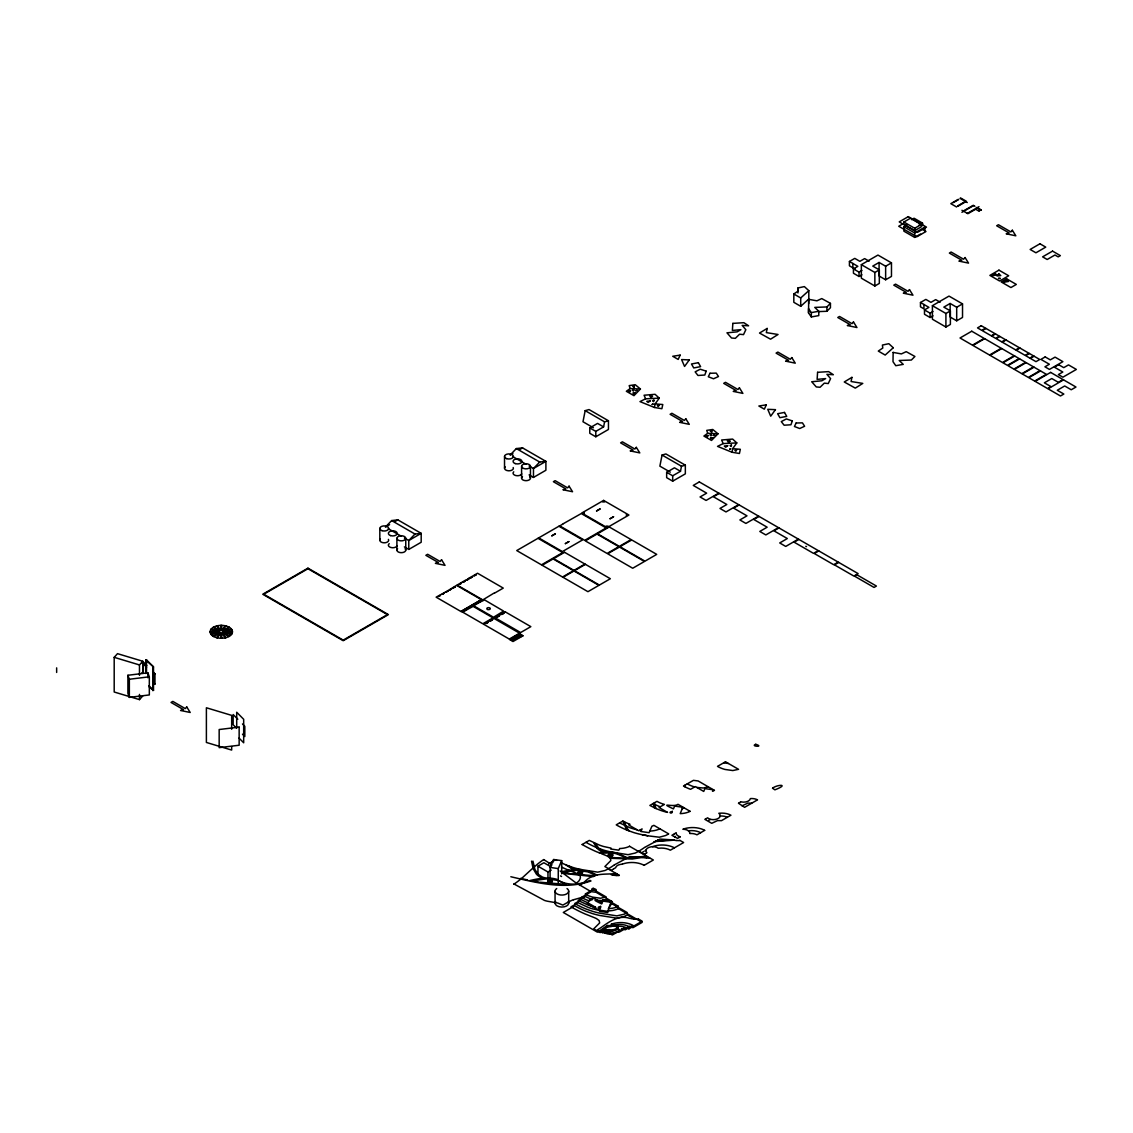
<?xml version="1.0" encoding="UTF-8"?>
<svg xmlns="http://www.w3.org/2000/svg" width="1133" height="1133" viewBox="0 0 1133 1133"><rect width="100%" height="100%" fill="white"/><g stroke="black" fill="none" stroke-linecap="round" stroke-linejoin="round"><path stroke-width="1.5" d="M830.447 303.375L826.892 306.944L814.769 307.397L818.777 311.263L818.777 315.611L811.327 316.943L808.537 312.935L808.693 299.324L816.935 300.812L821.765 298.574L830.447 303.375L830.447 307.709L826.892 311.278L818.238 311.603M655.086 403.914L662.791 404.523L661.87 408.716L654.477 407.483L655.086 403.914L659.264 398.15L655.086 394.312L644.068 395.233L645.64 398.802L659.264 398.15M732.64 448.682L740.331 449.291L739.424 453.483L732.031 452.251L732.64 448.682L736.804 442.918L732.64 439.08L721.622 440.001L723.18 443.584L736.804 442.918M608.449 420.768L604.597 421.858L603.592 426.886L597.573 423.402L589.769 427.906L589.769 433.288L595.802 436.771L608.449 429.464L608.449 420.768L589.033 409.565L585.18 410.642L582.985 421.745L593.395 427.764M685.338 465.167L681.485 466.244L680.494 471.286L674.461 467.802L666.657 472.305L666.657 477.673L672.69 481.157L685.338 473.863L685.338 465.167L665.921 453.951L662.069 455.041L659.873 466.145L670.283 472.149M550.086 882.31L550.086 867.411L553.513 859.465L561.699 860.641L561.699 873.883M558.257 883.485L558.257 868.586L561.699 860.641M216.601 637.681L220.071 632.851L213.67 636.548M225.155 625.756L221.7 630.585L221.7 625.359M217.38 637.865L220.85 633.035L220.85 638.261M225.934 625.94L222.479 630.769L228.88 627.073M142.786 695.931L139.472 699.613L114.192 692.008L114.192 657.338L117.506 653.656L142.786 661.261L142.786 673.399M139.472 675.339L139.472 664.944L142.786 661.261M404.396 546.899L408.772 549.42L421.193 542.254L421.193 533.346L397.853 519.877L391.65 520.571L385.432 527.057L389.582 524.664M404.396 537.991L408.772 540.526L421.193 533.346L414.975 534.04L408.772 540.526L408.772 549.42M529.097 474.897L533.473 477.432L545.894 470.252L545.894 461.358L522.568 447.889L516.351 448.569L510.133 455.055L512.895 453.455M529.097 466.003L533.473 468.524L545.894 461.358L539.69 462.037L533.473 468.524L533.473 477.432M640.428 389.016L633.956 395.672L626.337 391.282L630.16 388.577L640.428 389.016L635.231 384.71L629.183 385.617L630.16 388.577M717.982 433.797L711.51 440.44L703.89 436.049L707.714 433.344L717.982 433.797L712.77 429.478L706.723 430.384L707.714 433.344M797.958 287.966L798.34 290.926L793.822 293.985L793.822 302.313L800.719 306.292L800.719 297.965L808.806 290.657L804.373 286.592L797.958 287.966L797.958 292.965M800.719 306.292L808.806 298.999L808.806 290.657M533.147 867.864L524.508 875.795A63.915 36.907 -60 0 1 513.9 884.151M575.975 883.145C579.954 881.559 582.914 875.412 577.348 873.755M584.161 882.324C593.026 872.183 605.022 874.832 616.182 873.515M614.44 864.833L629.778 856.576L640.952 857.242M644.734 847.357L660.057 839.086L671.543 839.808M604.413 927.545L606.268 926.27M583.877 882.522L579.487 885.411M614.157 865.031L612.726 866.009A113.612 65.587 0 0 1 610.984 867.17L608.548 868.657M644.436 847.555L643.02 848.518A113.612 65.587 0 0 1 641.264 849.679L638.828 851.166L644.28 854.31L645.059 853.857M606.707 925.987L607.883 925.236M599.81 930.646L597.374 932.147L563.285 912.462L574.771 905.819A85.074 49.116 0 0 0 585.959 911.272L592.205 913.51A67.725 39.103 0 0 0 599.739 915.464L616.848 918.169L624.056 916.526A41.624 24.034 0 0 0 627.243 914.883L634.891 919.288M645.031 850.756L645.966 850.189M614.044 868.671L615.672 867.68A6.812 3.937 0 0 1 622.3 864.224M643.941 851.421L641.632 852.781M674.489 833.761L676.245 832.713A6.812 3.937 0 0 0 680.31 836.805M674.376 833.831L671.911 835.304L677.562 838.378M602.869 928.706L604.498 927.715A6.812 3.937 0 0 0 607.855 931.609M602.487 928.947L600.178 930.32L605.829 933.394M602.487 931.241L600.178 932.615L593.706 928.876L599.669 922.913L599.116 920.52L596.468 918.608A35.066 20.252 0 0 0 593.352 917.248L585.223 914.019A133.51 77.086 0 0 1 571.004 906.853L578.127 902.746L588.268 907.448A48.96 28.268 0 0 0 592.474 908.836L599.853 910.465L599.484 911.329L607.656 912.504L608.478 910.946M613.505 868.997L611.353 870.271L604.88 866.533L610.829 860.57L610.404 858.332L607.628 856.265A35.066 20.252 0 0 0 604.512 854.905L601.566 853.772M706.567 818.338L705.788 818.805M604.229 929.881L604.54 929.697A6.812 3.937 0 0 1 611.126 926.567A17.59 10.155 0 0 1 616.664 925.109M646.15 853.22L645.215 853.772M604.073 929.966L605.319 929.23M603.762 930.151C600.617 931.864 610.205 936.297 612.783 932.997M604.073 932.261L605.319 931.524M603.917 932.36L602.827 932.997L597.374 929.853L599.81 928.352A113.612 65.587 0 0 0 601.566 927.205C609.696 921.356 619.326 914.643 629.792 918.424M675.339 836.381L674.56 836.834M705.632 818.89L704.839 819.343L711.736 823.323L717.529 820.604L721.48 820.66L730.912 815.222A13.072 7.549 0 0 0 719.469 813.239L718.832 813.282A6.812 3.937 0 0 1 717.189 818.947A6.812 3.937 0 0 1 707.502 817.785M678.37 837.924L679.97 837.004M708.649 820.434L710.249 819.513M738.447 803.226L744.593 807.319L757.51 799.856A8.639 4.985 0 0 0 750.386 798.581A6.812 3.937 0 0 1 740.883 801.838M738.928 802.957L740.529 802.037M606.622 930.646L608.223 929.726M606.141 933.21L608.223 932.02M903.879 222.026L910.38 218.272L921.2 224.518L921.2 226.883L914.699 230.636L903.879 224.391L903.879 222.026L914.699 228.271L921.2 224.518M903.27 223.626L898.724 226.26L916.909 236.755L925.987 231.5L922.97 229.758M911.612 219.646L914.062 218.23L922.545 223.13L922.545 225.75M920.52 234.064L914.699 237.42L903.879 231.174L903.879 226.742L906.697 225.099M395.091 521.477L397.853 519.877M519.806 449.475L522.568 447.889M855.373 269.243L849.424 265.816L849.424 261.468L854.764 258.381L859.876 261.341L864.635 258.593L869.11 261.171M953.278 202.241L950.814 203.657L956.606 206.999M954.113 201.759L958.249 199.366M953.377 202.58L958.66 199.521M918.863 225.255L922.545 223.13M957.527 205.994L965.401 201.462L967.285 202.538M213.075 636.194L219.476 632.497L211.106 634.494M957.937 206.234L965.798 201.688M229.475 627.413L223.074 631.109L231.429 629.112M903.879 226.742L914.699 232.987L924.882 227.11L924.882 231.543M861.944 274.809L859.041 276.48L853.432 273.237L853.432 268.903L857.851 266.34L849.424 261.468M861.349 264.655L877.962 255.067L891.473 262.87L891.473 276.41L885.638 279.78L879.081 275.999L879.081 262.459L872.778 266.099L879.321 269.881L879.321 283.42L874.86 285.998L861.349 278.194L861.349 264.655L874.86 272.458L879.321 269.881M963.291 211.064L973.219 205.328L974.904 206.291M961.931 212.31L973.629 205.555M853.432 268.903L859.041 272.147L861.944 270.461M967.341 213.401L978.983 206.673M589.769 427.906L595.802 431.39L603.592 426.886M979.039 210.596L980.696 209.647M979.337 210.809L981.036 209.832L977.283 207.665M879.081 262.459L885.638 266.227L891.473 262.87M923.947 304.494L923.947 308.842L920.478 306.831L920.478 302.497L925.831 299.409L930.944 302.355L935.688 299.608L940.163 302.199M933.011 315.824L930.094 317.509L924.486 314.266L924.486 309.932L928.918 307.369L920.478 302.497M932.402 305.683L949.015 296.095L962.526 303.885L962.526 317.438L956.691 320.809L950.148 317.028L950.148 303.474L943.831 307.114L950.389 310.895L950.389 324.449L945.913 327.026L932.402 319.223L932.402 305.683L945.913 313.473L950.389 310.895M465.748 580.054L457.081 585.067L482.8 599.909L494.002 593.097M468.878 578.255L477.545 573.241L503.264 588.098L494.597 593.097M445.382 592.162L447.917 590.704M466.343 580.054L468.835 578.354M584.387 512.456L583.396 513.022L584.387 513.603M602.629 501.919L604.611 501.919M924.486 309.932L930.094 313.161L933.011 311.49M950.148 303.474L956.691 307.255L962.526 303.885M666.657 472.305L672.69 475.789L680.494 471.286M608.081 526.137L606.098 526.137M626.322 515.6L627.314 515.033L626.322 514.453M473.042 605.206L470.549 606.906M470.507 607.005L461.839 612.018L436.12 597.162L445.212 592.191M473.636 605.206L482.304 600.193L456.585 585.35L447.96 590.59M590.052 880.355C579.459 884.986 566.585 886.133 556.685 879.265A22.618 13.058 0 0 0 553.116 878.472A20.337 11.741 0 0 0 546.488 878.018A10.806 6.246 0 0 1 542.353 877.027L537.977 874.138L537.934 866.193L543.897 862.751L550.893 866.802M548.57 863.913L553.555 861.038M554.448 860.514L555.666 859.82A85.074 49.116 0 0 0 556.714 860.4M582.15 844.524L589.287 840.403L599.442 845.119A48.96 28.268 0 0 0 603.648 846.507L611.027 848.121L610.645 848.985L618.83 850.175L619.652 848.603M537.934 866.193L547.961 871.985L551.219 870.102M585.194 896.359L578.127 900.452L588.268 905.154A48.96 28.268 0 0 0 592.474 906.542L595.816 907.406L586.951 902.35A43.224 24.954 0 0 1 581.456 899.673L574.771 903.525A85.074 49.116 0 0 0 585.959 908.978L592.205 911.215A67.725 39.103 0 0 0 599.739 913.17L616.848 915.875L624.056 914.232A41.624 24.034 0 0 0 627.243 912.589L612.386 904.007A9.9 5.722 0 0 1 610.475 904.856L607.656 911.357L599.484 910.181L600.617 907.561L597.346 909.445L587.333 903.652C588.452 902.35 587.701 901.089 592.658 899.432A26.98 15.579 0 0 1 585.223 896.345A63.901 36.893 -60 0 1 582.15 897.322L573.51 899.758M742.016 805.832L747.808 803.127L751.774 803.184M644.054 865.371L653.344 860.004L629.438 846.209M704.613 830.404L696.951 834.823A8.639 4.985 0 0 0 689.813 833.548M605.829 931.099L612.287 935.008L625.204 927.545A8.639 4.985 0 0 0 618.08 926.27A6.812 3.937 0 0 1 608.577 929.527M628.9 926.567L619.468 932.006L613.477 932.686M628.9 928.862L642.17 921.2L638.375 919.005M708.252 786.812L703.466 788.016L696.852 787.449M728.392 763.5L723.732 762.849M645.64 398.802L639.989 401.606L654.477 407.483M723.18 443.584L717.543 446.374L732.031 452.251M591.029 880.936C565.183 890.255 536.617 882.734 510.841 876.744M145.789 673.512L145.789 660.086L146.525 659.845L153.507 666.898L153.507 690.394L149.273 687.108M146.808 665.553L143.31 662.026L141.908 662.479L146.568 667.195M145.789 660.086L153.507 666.898M141.908 672.69L143.31 672.237L143.31 662.026M153.564 674.277L154.966 673.809L154.966 684.035L153.564 684.488M646.461 856.038L628.829 858.332L617.258 853.262A22.618 13.058 0 0 0 613.689 852.469A20.337 11.741 0 0 0 607.061 852.016L606.056 851.874A10.749 6.203 0 0 1 603.252 851.152L598.691 848.277L595.519 843.533M647.495 856.633L632.242 859.012L610.375 858.29M210.78 634.055L219.151 632.044L210.101 632.044M231.755 629.566L223.385 631.563L232.449 631.563M532.283 880.879L546.729 878.84L557.11 880.299A28.098 16.216 0 0 1 559.334 881.092L566.245 884.363M673.838 840.176L653.953 841.649M808.537 312.935L808.537 308.601L811.327 312.595L818.777 311.263M671.274 839.808L659.109 840.842L657.537 839.992M599.13 852.823L602.105 852.398A37.856 21.853 0 0 1 603.719 852.228L603.393 852.129A12.831 7.407 0 0 1 601.028 851.209L600.178 850.741A19.119 11.033 0 0 1 596.864 848.008M582.178 844.51A133.51 77.086 0 0 0 596.383 851.69C602.968 854.849 610.786 851.209 617.669 854.296A28.098 16.216 0 0 1 619.907 855.089L626.818 858.347M688.411 830.786L689.176 830.687M127.902 675.268L147.871 672.832L149.329 676.812L149.329 694.94L129.346 697.376L127.902 693.396L127.902 675.268L129.346 679.248L129.346 697.376M129.346 679.248L149.329 676.812M608.478 908.652L611.098 902.279L602.912 901.103L601.694 903.922C586.285 896.642 601.864 902.859 606.24 899.305L618.264 906.244M626.776 858.347L609.554 857.384M657.013 840.87L655.61 840.87M210.101 631.563L219.151 631.563L210.78 629.566M232.449 632.044A11.188 6.458 0 0 1 215.327 637.27A11.188 6.458 0 0 1 216.049 626.096A11.188 6.458 0 0 1 232.449 632.044L223.385 632.044L231.755 634.055M565.679 884.363L540.129 882.225M594.995 875.837L570.791 873.755M593.395 876.616L563.583 873.401M642.298 834.752L643.87 834.964A22.759 13.143 0 0 1 647.552 835.772L659.335 837.216L665.51 835.559A41.624 24.034 0 0 0 668.711 833.902L653.84 825.32A9.9 5.722 0 0 1 651.928 826.184L649.11 832.684L640.938 831.509L642.071 828.889L638.8 830.772L628.787 824.98L629.99 824.286L628.489 823.705A43.224 24.954 0 0 1 622.909 821L616.225 824.852A85.074 49.116 0 0 0 627.413 830.291L633.659 832.543A67.725 39.103 0 0 0 641.207 834.497L647.637 835.8M550.086 867.411L558.257 868.586M641.306 830.631L639.536 830.347M674.546 840.275L671.841 839.85M569.177 873.515L564.361 872.693M538.897 882.04L532.935 881.007M630.684 918.58L633.092 918.962A27.985 16.159 0 0 0 635.259 919.231M641.561 857.341L644.266 857.766A27.985 16.159 0 0 0 646.433 858.035M611.268 874.818L613.973 875.242A26.144 15.097 0 0 0 616.465 875.554M561.076 862.68A85.074 49.116 0 0 0 566.854 865.258L573.1 867.51A67.725 39.103 0 0 0 580.634 869.464L597.728 872.155L604.937 870.526A41.624 24.034 0 0 0 608.138 868.884L619.255 875.299M562.889 872.424L576.881 870.314L587.39 871.787A28.098 16.216 0 0 1 589.613 872.566L595.661 875.37M530.003 880.44L530.187 880.483A70.827 40.887 0 0 1 543.118 878.16M527.567 879.944L521.789 878.656M637.27 829.88L633.942 829.016A48.96 28.268 0 0 1 629.721 827.628L619.581 822.926M521.293 878.542L520.557 878.358M211.106 629.112L219.476 631.109L213.075 627.413M231.429 634.494L223.074 632.497L229.475 636.194M573.411 869.705L566.231 865.116M543.089 878.217L542.834 878.146A12.831 7.407 0 0 1 540.469 877.211L539.676 876.786A19.119 11.033 0 0 1 536.306 874.01L533.147 868.643L531.533 861.151M114.192 657.338L139.472 664.944M660.27 806.809L658.783 806.229A43.224 24.954 0 0 1 653.203 803.509M571.287 871.263L574.247 872.382A35.066 20.252 0 0 1 577.363 873.741M570.635 871.008L566.103 869.167A133.51 77.086 0 0 1 561.529 867.085M656.035 808.551L660.001 810.152A48.96 28.268 0 0 0 664.221 811.54L667.549 812.389L659.066 807.503L664.405 804.416A26.98 15.579 0 0 1 656.956 801.343L649.86 805.436L656.035 808.551A69.963 40.391 0 0 1 654.463 802.801M596.964 874.959L589.302 871.489A26.13 15.083 0 0 0 586.979 870.739M590.718 891.459L575.394 882.451L560.127 870.98M960.642 197.992L966.421 201.334M976.391 207.481L981.334 210.341M960.019 198.346L964.735 201.079M978.87 211.092L975.64 209.223L967.879 213.698L961.945 210.285M793.822 293.985L800.719 297.965M585.18 410.642L604.597 421.858M662.069 455.041L681.485 466.244M805.761 546.347L806.498 546.573M516.351 448.569L539.69 462.037M513.051 456.741L526.179 464.318M391.65 520.571L414.975 534.04M388.35 528.743L401.479 536.32M714.413 790.352L698.14 780.963L693.453 780.34L683.482 786.019A43.224 24.954 0 0 0 688.963 788.695L690.549 789.319L695.308 786.571L703.72 791.429L704.938 788.596L713.11 789.772L712.501 791.216A9.9 5.722 0 0 0 714.413 790.367M689.997 811.242L677.973 804.288C673.611 807.857 658.018 801.626 673.427 808.905L674.659 806.087L682.831 807.263L680.211 813.636A16.344 9.432 0 0 0 690.153 811.341M679.828 840.332L683.624 842.527L670.354 850.189A13.072 7.549 0 0 0 658.896 848.206L658.259 848.249A6.812 3.937 0 0 0 648.841 847.442A6.812 3.937 0 0 0 646.943 852.752M213.67 627.073L220.071 630.769L216.601 625.94M228.88 636.548L222.479 632.851L225.934 637.681M618.264 908.539L642.17 922.347L632.88 927.715A17.59 10.155 0 0 0 629.566 926.185M560.523 875.894L561.543 876.489M513.886 883.938L544.491 900.423A47.657 27.518 60 0 0 547.551 901.245L557.762 903.029L562.889 905.097L566.033 903.313A66.082 38.154 -60 0 1 573.51 899.673M568.61 865.952L572.236 868.345A10.905 6.302 0 0 0 576.782 869.507A20.196 11.67 0 0 1 581.739 869.705M629.169 830.985L626.308 827.104L624.453 821.836M237.817 719.243L233.157 714.526L233.157 724.738L236.655 728.278M242.49 723.959L244.813 726.324L244.813 736.535L242.49 734.184M239.035 738.093L243.68 742.781L243.68 719.299L236.712 712.246L236.712 727.344M152.629 671.458L154.966 673.809M152.629 681.669L154.966 684.035M148.862 685.692L153.507 690.394M537.977 874.138L534.918 869.464L532.935 861.108M596.794 847.966L593.819 842.924M626.634 829.951L622.881 821.128M217.38 625.756L220.85 630.585L220.85 625.359M225.155 637.865L221.7 633.035L221.7 638.261M654.308 807.758L653.16 803.594M685.012 786.869L684.7 785.311M956.691 307.255L956.691 320.809M945.913 313.473L945.913 327.026M930.094 313.161L930.094 317.509M914.699 228.271L914.699 230.636M914.699 232.987L914.699 237.42M885.638 266.227L885.638 279.78M874.86 272.458L874.86 285.998M859.041 272.147L859.041 276.48M852.88 263.479L852.88 267.813M826.892 306.944L826.892 311.278M811.327 312.595L811.327 316.943M808.693 299.324L808.693 303.658M672.69 475.789L672.69 481.157M595.802 431.39L595.802 436.771M568.695 891.133L568.695 903.128M555.057 891.133L555.057 903.128M547.961 871.985L547.961 881.616M530.456 466.314A4.433 2.563 0 0 1 523.814 468.524A4.433 2.563 0 0 1 523.814 464.091A4.433 2.563 0 0 1 530.456 466.314L530.456 478.112M521.591 466.314L521.591 478.112M504.525 456.457L504.525 468.255M405.756 538.302A4.433 2.563 0 0 1 399.113 540.526A4.433 2.563 0 0 1 399.113 536.093A4.433 2.563 0 0 1 405.756 538.302L405.756 550.114M396.89 538.302L396.89 550.114M379.824 528.46L379.824 540.257M231.67 729.255L231.67 715.376L206.39 707.771L206.39 742.455L231.67 750.06L231.67 746.59M152.757 667.139L152.757 690.634M147.871 672.832L147.871 677.775M146.525 659.845L146.525 673.271M139.472 694.416L139.472 699.613M56.65 667.861L56.65 672.45M618.42 908.652A16.344 9.432 0 0 1 608.478 910.875M638.46 919.132A4.164 2.393 0 0 1 635.358 919.09M605.489 931.439A6.812 3.937 0 0 1 607.373 926.114A6.812 3.937 0 0 1 616.664 926.95L617.428 926.851A13.072 7.549 0 0 1 617.952 926.836M625.034 927.375A13.072 7.549 0 0 1 628.9 928.848M618.051 927.828A6.812 3.937 0 0 0 611.126 924.273A17.59 10.155 0 0 1 632.965 925.364L625.204 929.839A8.639 4.985 0 0 0 621.479 928.649M618.42 906.358A16.344 9.432 0 0 1 608.478 908.581M628.9 926.553A13.072 7.549 0 0 0 617.443 924.585L616.664 924.655A6.812 3.937 0 0 1 615.162 930.292A6.812 3.937 0 0 1 605.489 929.145M720.092 816.057A8.639 4.985 0 0 1 727.273 817.318M694.685 786.939A26.98 15.579 0 0 1 687.249 783.852M689.176 830.73A13.072 7.549 0 0 1 700.647 832.698M689.827 833.194A6.812 3.937 0 0 0 682.859 829.257A17.59 10.155 0 0 1 704.712 830.347M684.12 807.843A9.9 5.722 0 0 1 682.208 808.693M652.523 846.691A17.59 10.155 0 0 1 674.418 847.824M659.873 828.818A16.344 9.432 0 0 1 649.931 831.055M622.244 864.182A17.59 10.155 0 0 1 644.139 865.315M649.634 857.95A4.164 2.393 0 0 1 646.532 857.893M585.959 842.329A85.074 49.116 0 0 0 597.133 847.781L603.379 850.019A67.725 39.103 0 0 0 610.914 851.974L628.022 854.679L635.231 853.05A41.624 24.034 0 0 0 638.417 851.393M629.594 846.309A16.344 9.432 0 0 1 619.652 848.532M679.913 840.459A4.164 2.393 0 0 1 676.812 840.417M676.713 840.559A27.985 16.159 0 0 1 674.546 840.275M619.34 875.412A3.81 2.195 0 0 1 616.536 875.441M552.918 862.581A133.51 77.086 0 0 1 551.898 862.001M561.515 871.787A70.827 40.887 0 0 1 573.411 869.634M617.216 874.124A28.084 16.216 0 0 1 613.265 875.143M543.769 859.65A136.314 78.701 60 0 1 551.955 864.975M533.19 867.963A63.915 36.907 -60 0 1 543.755 859.522M567.024 888.555A6.812 3.937 0 0 1 566.585 893.979A6.812 3.937 0 0 1 557.167 893.979A6.812 3.937 0 0 1 556.728 888.555M568.256 901.755A6.812 3.937 0 0 1 561.628 907.066A6.812 3.937 0 0 1 555.666 901.5M388.407 539.365A4.433 2.563 0 0 1 383.945 542.806A4.433 2.563 0 0 1 380.362 539.025M397.116 545.724A4.433 2.563 0 0 1 390.942 547.508A4.433 2.563 0 0 1 389.242 543.642M405.048 548.726A4.433 2.563 0 0 1 404.226 552.04A4.433 2.563 0 0 1 398.419 552.04A4.433 2.563 0 0 1 397.598 548.726M513.207 467.532A4.433 2.563 0 0 1 508.335 470.79A4.433 2.563 0 0 1 505.233 466.867M521.746 473.906A4.433 2.563 0 0 1 515.657 475.506A4.433 2.563 0 0 1 513.759 471.795M529.748 476.724A4.433 2.563 0 0 1 528.842 480.08A4.433 2.563 0 0 1 522.964 479.967A4.433 2.563 0 0 1 522.483 476.582M893.144 352.42L893.002 361.696L895.792 365.704L903.242 364.373L899.22 360.492L911.357 360.039L914.912 356.47L906.216 351.669L901.401 353.907L893.144 352.42M634.324 385.942L634.296 387.486L632.738 386.381L634.324 385.942M711.878 430.71L711.836 432.268L710.292 431.149L711.878 430.71M998.541 278.406L1000.255 278.435L998.541 278.406M732.839 323.387L732.385 330.439L740.897 329.675L737.116 331.856L726.975 332.819L731.536 338.016L735.345 338.342L739.58 334.221L743.517 334.617L745.84 329.703L742.186 325.412L748.601 325.808L743.871 322.693L732.839 323.387M817.587 372.318L817.12 379.371L825.645 378.592L821.85 380.787L811.724 381.75L816.284 386.948L820.094 387.259L824.314 383.138L828.265 383.549L830.588 378.634L826.92 374.329L833.35 374.726L828.62 371.624L817.587 372.318M653.911 400.176L653.699 401.663L652.523 400.827L653.911 400.176M731.451 444.957L731.252 446.43L730.077 445.609L731.451 444.957M767.154 328.443L766.347 332.606L778.031 334.49L770.553 339.192L759.507 333.045L767.154 328.443M851.903 377.36L851.095 381.524L862.78 383.407L855.302 388.123L844.255 381.977L851.903 377.36M653.061 404.042L652.197 404.453L653.061 404.042M730.615 448.81L729.737 449.234L730.615 448.81M706.171 371.157L704.797 375.037L697.97 375.476L695.152 371.865L700.222 369.202L706.171 371.157M792.321 420.895L790.933 424.776L784.121 425.215L781.288 421.603L786.359 418.941L792.321 420.895M602.912 899.956L601.694 902.774L593.295 897.917L588.523 900.678L586.951 900.055A43.224 24.954 0 0 1 581.456 897.378L591.369 891.657L596.128 892.322L612.386 901.712A9.9 5.722 0 0 1 610.475 902.562L611.098 901.132L602.912 899.956M600.617 906.414C600.66 909.728 595.193 907.236 600.617 906.414M672.351 811.398C672.577 814.712 666.926 812.276 672.351 811.398M633.843 390.12L633.404 391.112L632.455 390.191L633.843 390.12M711.397 434.888L710.957 435.879L710.009 434.973L711.397 434.888M680.168 355.125L678.171 359.416L672.733 356.272L680.168 355.125M766.319 404.849L764.322 409.155L758.869 406.011L766.319 404.849M709.994 373.267L708.309 376.765L713.549 378.776L718.478 376.51L716.268 373.111L709.994 373.267M796.131 423.006L794.46 426.504L799.7 428.515L804.614 426.249L802.419 422.85L796.131 423.006M659.009 405.232L658.372 406.478L657.367 405.614L659.009 405.232M736.563 449.999L735.912 451.26L734.92 450.382L736.563 449.999M630.529 390.758L629.764 392.004L628.688 391.197L630.529 390.758M708.083 435.539L707.318 436.771L706.241 435.978L708.083 435.539M689.289 359.912L684.559 366.455L681.599 359.572L689.289 359.912M775.439 409.65L770.709 416.193L767.749 409.31L775.439 409.65M998.782 273.818L997.068 275.985L1000.751 275.574L998.782 273.818M186.733 706.921L185.26 708.592L172.811 701.398L171.026 702.432L183.475 709.626L180.572 710.476L190.202 712.473L186.733 706.921M441.558 559.787L440.086 561.472L427.637 554.278L425.852 555.312L438.315 562.492L435.398 563.342L445.028 565.353L441.558 559.787M569.063 486.17L567.605 487.856L555.142 480.661L553.371 481.695L565.82 488.875L562.917 489.725L572.547 491.736L569.063 486.17M636.321 447.351L634.862 449.022L622.399 441.828L620.615 442.861L633.078 450.056L630.175 450.892L639.791 452.903L636.321 447.351M685.791 418.785L684.332 420.456L671.883 413.262L670.099 414.296L682.548 421.49L679.644 422.34L689.275 424.337L685.791 418.785M739.41 387.826L737.937 389.511L725.488 382.317L723.704 383.351L736.153 390.545L733.249 391.381L742.88 393.392L739.41 387.826M791.783 357.589L790.31 359.274L777.861 352.08L776.077 353.114L788.526 360.294L785.622 361.144L795.253 363.155L791.783 357.589M853.475 321.97L852.002 323.656L839.553 316.461L837.769 317.495L850.217 324.689L847.314 325.525L856.945 327.536L853.475 321.97M909.487 289.637L908.029 291.308L895.566 284.128L893.781 285.148L906.244 292.342L903.341 293.192L912.957 295.189L909.487 289.637M965.061 257.545L963.602 259.23L951.139 252.036L949.355 253.07L961.818 260.25L958.915 261.1L968.531 263.111L965.061 257.545M1012.35 230.24L1010.891 231.925L998.428 224.731L996.658 225.764L1009.106 232.945L1006.203 233.795L1015.819 235.806L1012.35 230.24M893.257 347.76L885.185 355.054L878.287 351.074L882.791 348.029L882.409 345.055L888.824 343.696L893.257 347.76M652.452 396.352L650.965 397.655L649.79 395.913L652.452 396.352M729.992 441.119L728.505 442.422L727.329 440.68L729.992 441.119M650.115 400.955L648.175 402.456L646.787 401.337L650.115 400.955M727.669 445.722L725.715 447.238L724.341 446.105L727.669 445.722M637.327 390.488L635.712 390.658L637.327 390.488M714.881 435.256L713.266 435.426L714.881 435.256M908.312 216.63L899.22 221.884L917.404 232.378L926.497 227.138L908.312 216.63M307.949 568.157L262.743 594.244L343.214 640.712L388.421 614.61L307.949 568.157M307.949 568.724L263.748 594.244L343.214 640.131L387.429 614.61L307.949 568.724M1039.952 243.779L1030.138 249.458L1035.93 252.801L1045.745 247.121L1039.952 243.779M998.952 270.15L989.874 275.39L999.603 281.012L1008.696 275.772L998.952 270.15M995.312 273.86L992.097 275.716L997.153 274.922L995.312 273.86M537.991 538.302L516.733 550.567L541.461 564.843L562.719 552.578L537.991 538.302M558.923 526.222L538.699 537.892L562.379 551.573L582.617 539.903L558.923 526.222M563.384 523.644L559.815 525.939L584.741 540.328L606.197 527.936L581.271 513.546L563.384 523.644M603.62 500.404L581.767 513.022L607.09 527.652L628.942 515.033L603.62 500.404M440.44 595.363L438.584 596.44L440.44 595.363M444.164 593.21L442.295 594.287L444.164 593.21M447.889 591.058L446.02 592.134L447.889 591.058M451.6 588.919L449.744 589.996L451.6 588.919M455.324 586.767L453.469 587.843L455.324 586.767M461.4 583.254L459.545 584.331L461.4 583.254M465.125 581.116L463.255 582.178L465.125 581.116M468.85 578.963L466.98 580.039L468.85 578.963M472.56 576.81L470.705 577.887L472.56 576.81M476.285 574.672L474.43 575.734L476.285 574.672M555.34 533.827L551.856 535.824L555.34 533.827M600.037 508.958L596.567 510.955L600.037 508.958M1052.543 251.115L1042.615 256.851L1047.189 259.499L1054.95 255.01L1058.18 256.879L1060.361 255.633L1052.543 251.115M1006.6 278.803L1001.19 281.933L1010.919 287.541L1016.329 284.425L1006.6 278.803M1006.628 280.403L1003.413 282.259L1008.469 281.466L1006.628 280.403M568.851 541.616L565.367 543.628L568.851 541.616M613.548 516.747L610.078 518.758L613.548 516.747M481.114 599.853L461.244 611.324L481.114 599.853M553.116 558.923L542.155 565.254L562.52 577.009L573.482 570.678L553.116 558.923M564.574 552.309L553.612 558.64L573.978 570.395L584.94 564.064L564.574 552.309M587.588 539.478L585.237 540.838L607.09 553.456L618.845 546.673L596.992 534.054L587.588 539.478M599.839 532.411L597.488 533.756L619.34 546.375L631.109 539.591L609.242 526.972L599.839 532.411M466.669 609.795L462.93 612.302L482.8 623.773L493.025 617.867L473.155 606.396L466.669 609.795M480.038 602.076L473.651 605.773L493.521 617.244L503.59 611.084L484.612 599.952L480.038 602.076M699.316 481.922L693.269 485.42L706.652 493.152L700.052 496.962L706.086 500.432L718.733 493.138L699.316 481.922M971.746 331.218L960.019 337.988L972.44 345.168L984.166 338.399L971.746 331.218M981.277 325.723L977.524 327.89L981.773 330.354L985.526 328.173L981.277 325.723M986.022 328.471L982.269 330.638L991.262 335.821L995.015 333.654L986.022 328.471M573.978 570.961L563.016 577.292L587.942 591.681L598.904 585.35L573.978 570.961M585.435 564.347L574.473 570.678L599.399 585.067L610.361 578.736L585.435 564.347M493.818 618.335L483.593 624.226L509.312 639.083L519.537 633.177L493.818 618.335M505.134 611.792L494.909 617.697L520.628 632.54L530.853 626.648L505.134 611.792M488.224 622.244L486.057 623.49L488.224 622.244M492.543 619.751L490.391 620.997L492.543 619.751M499.54 615.715L497.373 616.961L499.54 615.715M503.859 613.222L501.692 614.468L503.859 613.222M612.287 551.035L607.784 553.853L632.71 568.242L644.465 561.458L619.539 547.069L612.287 551.035M624.552 543.953L620.034 546.786L644.96 561.175L656.715 554.377L631.803 539.988L624.552 543.953M984.662 338.682L972.935 345.452L989.534 355.04L1001.275 348.27L984.662 338.682M719.228 493.421L713.436 496.764L726.82 504.497L719.965 508.448L725.998 511.932L738.645 504.638L719.228 493.421M995.51 333.938L991.757 336.104L995.638 338.356L999.391 336.189L995.51 333.938M999.887 336.473L996.134 338.64L1001.756 341.883L1005.509 339.716L999.887 336.473M1006.005 339.999L1002.252 342.166L1015.692 349.927L1019.445 347.76L1006.005 339.999M1001.77 348.553L990.03 355.323L1002.45 362.489L1014.177 355.72L1001.77 348.553M739.141 504.921L733.603 508.122L746.987 515.841L739.877 519.948L745.911 523.432L758.558 516.138L739.141 504.921M519.735 633.63L509.51 639.536L510.997 640.4L521.222 634.494L514.085 637.582L519.735 633.63M521.718 634.777L511.507 640.683L512.994 641.547L523.205 635.641L516.067 638.729L521.718 634.777M1019.941 348.043L1016.188 350.21L1025.124 355.38L1028.877 353.213L1019.941 348.043M1014.686 356.003L1002.946 362.787L1007.421 365.364L1019.148 358.58L1014.686 356.003M1019.643 358.878L1007.917 365.647L1013.908 369.117L1025.648 362.333L1019.643 358.878M1029.387 353.496L1025.62 355.663L1029.84 358.099L1033.593 355.932L1029.387 353.496M1034.089 356.215L1030.336 358.382L1035.987 361.654L1039.74 359.487L1034.089 356.215M759.053 516.421L753.771 519.466L767.154 527.199L759.79 531.448L765.823 534.932L778.47 527.624L759.053 516.421M1026.144 362.631L1014.403 369.4L1021.81 373.678L1033.537 366.894L1026.144 362.631M1045.178 356.923L1040.915 359.373L1049.356 364.245L1044.923 366.809L1049.455 369.415L1062.896 361.654L1055.05 357.122L1050.291 359.869L1045.178 356.923M1034.032 367.191L1022.306 373.961L1028.311 377.416L1040.037 370.647L1034.032 367.191M1040.533 370.93L1028.806 377.714L1034.641 381.07L1046.368 374.301L1040.533 370.93M1058.633 364.684L1054.37 367.149L1062.811 372.021L1058.378 374.584L1062.91 377.19L1076.35 369.429L1068.504 364.897L1063.745 367.644L1058.633 364.684M778.966 527.921L773.938 530.825L787.322 538.543L779.716 542.948L785.735 546.432L798.383 539.124L778.966 527.921M1050.645 372.403L1035.137 381.368L1047.558 388.534L1050.928 386.58L1044.371 382.812L1051.778 378.535L1058.321 382.317L1063.066 379.583L1050.645 372.403M1063.561 379.867L1048.053 388.817L1060.474 395.984L1063.845 394.043L1057.287 390.262L1064.694 385.985L1071.237 389.766L1075.982 387.033L1063.561 379.867M798.878 539.407L794.12 542.169L813.536 553.386L818.309 550.624L798.878 539.407M818.805 550.907L814.287 553.513L833.704 564.73L838.222 562.124L818.805 550.907M838.717 562.407L834.455 564.871L853.871 576.074L858.134 573.624L838.717 562.407M857.001 574.842L854.622 576.215L874.039 587.432L876.418 586.058L857.001 574.842M725.474 761.787L717.501 766.375A26.98 15.579 0 0 0 724.964 769.449L732.81 770.553L738.546 769.321L725.474 761.787M755.753 744.296C749.579 746.449 765.143 747.313 755.753 744.296M593.168 888.314C586.993 890.481 602.558 891.331 593.168 888.314M593.168 889.462L585.194 894.064A26.98 15.579 0 0 0 592.658 897.138L600.504 898.242L606.24 897.01L593.168 889.462M772.55 788.214L774.873 789.843C790.282 783.824 776.983 784.475 772.55 788.214M609.951 932.232L612.287 933.861C627.696 927.8 614.355 928.55 609.951 932.232M635.089 392.995L633.404 393.845L632.936 392.953L635.089 392.995M712.629 437.763L710.957 438.613L710.476 437.72L712.629 437.763M698.339 362.687L691.484 363.99L693.736 367.942L700.605 366.639L698.339 362.687M784.489 412.426L777.635 413.715L779.886 417.68L786.741 416.377L784.489 412.426M239.148 727.103L219.165 729.525L219.165 747.653L239.148 745.231L239.148 727.103M609.766 855.868A1.558 0.892 0 0 0 612.089 855.103A1.558 0.892 0 0 0 609.766 854.324A1.558 0.892 0 0 0 609.766 855.868M609.554 856.081A1.969 1.133 0 0 0 612.514 855.103A1.969 1.133 0 0 0 609.554 854.112A1.969 1.133 0 0 0 609.554 856.081M609.342 856.293A2.393 1.388 0 0 0 612.939 855.103A2.393 1.388 0 0 0 609.342 853.9A2.393 1.388 0 0 0 609.342 856.293M579.487 873.359A1.558 0.892 0 0 0 581.81 872.58A1.558 0.892 0 0 0 579.487 871.801A1.558 0.892 0 0 0 579.487 873.359M579.147 873.529A1.969 1.133 0 0 0 582.22 872.665A1.969 1.133 0 0 0 579.402 871.56A1.969 1.133 0 0 0 579.147 873.529M579.062 873.784A2.393 1.388 0 0 0 582.659 872.58A2.393 1.388 0 0 0 579.062 871.39A2.393 1.388 0 0 0 579.062 873.784M549.193 881.885A1.558 0.892 0 0 0 551.53 881.106A1.558 0.892 0 0 0 549.193 880.327A1.558 0.892 0 0 0 549.193 881.885M548.868 882.055A1.969 1.133 0 0 0 551.941 881.191A1.969 1.133 0 0 0 549.108 880.086A1.969 1.133 0 0 0 548.868 882.055M548.783 882.31A2.393 1.388 0 0 0 552.366 881.106A2.393 1.388 0 0 0 548.783 879.902A2.393 1.388 0 0 0 548.783 882.31M487.572 609.469A1.756 1.02 0 0 0 490.306 608.704A1.756 1.02 0 0 0 487.785 607.727A1.756 1.02 0 0 0 487.572 609.469M382.033 530.669A4.433 2.563 0 0 0 388.69 528.46A4.433 2.563 0 0 0 382.033 526.236A4.433 2.563 0 0 0 382.033 530.669M390.573 535.597A4.433 2.563 0 0 0 397.216 533.374A4.433 2.563 0 0 0 390.573 531.165A4.433 2.563 0 0 0 390.573 535.597M506.748 458.667A4.433 2.563 0 0 0 513.391 456.457A4.433 2.563 0 0 0 506.748 454.234A4.433 2.563 0 0 0 506.748 458.667M515.274 463.595A4.433 2.563 0 0 0 521.916 461.386A4.433 2.563 0 0 0 515.274 459.162A4.433 2.563 0 0 0 515.274 463.595"/></g></svg>
